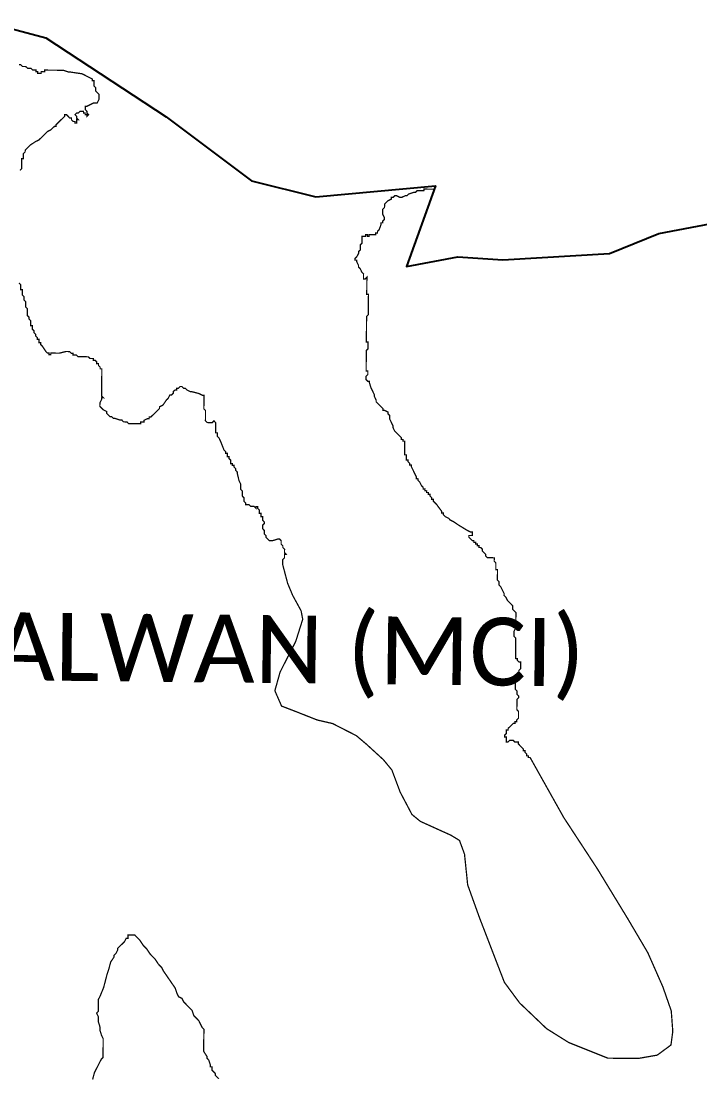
# Model space of a CAD drawing. Header units: metres. Extents: x 334693 to 340967, y 1773231 to 1777706.
# Drawn here: x 336305 to 337916, y 1775196 to 1777706 of the extents above; entities that cross this region are included whole.
import ezdxf

# ---------------------------------------------------------------- set-up
doc = ezdxf.new("R2010")
doc.units = ezdxf.units.M
for name, color, linetype in [('HAZARDS LINE', 1, 'Continuous'), ('village', 3, 'Continuous'), ('VILLAGE NAME', 250, 'Continuous')]:
    doc.layers.add(name, color=color, linetype=linetype)
doc.styles.get("Standard").update_dxf_attribs({"font": 'simplex.shx'})

msp = doc.modelspace()

# ---------------------------------------------------------------- linework, layer by layer
at = {"layer": 'HAZARDS LINE', "lineweight": 18, "const_width": 3}
for points in [[(336301.7, 1777351.1), (336305.8, 1777355.1), (336305.8, 1777359.2), (336305.9, 1777363.2), (336305.9, 1777367.3), (336305.9, 1777371.3), (336306, 1777375.4), (336306, 1777379.4), (336310, 1777379.4), (336310.1, 1777383.4), (336310.1, 1777387.5), (336310.1, 1777391.5), (336314.2, 1777395.5), (336314.3, 1777399.6), (336318.3, 1777403.6), (336322.4, 1777407.6), (336326.5, 1777411.6), (336338.7, 1777419.6), (336346.8, 1777423.6), (336350.9, 1777427.6), (336355, 1777431.6), (336359.1, 1777435.7), (336363.2, 1777439.7), (336367.2, 1777443.7), (336375.4, 1777447.7), (336379.4, 1777451.7), (336383.5, 1777455.7), (336387.6, 1777455.7), (336387.6, 1777459.7), (336391.7, 1777463.7), (336399.8, 1777471.8), (336403.9, 1777475.8), (336408, 1777479.8), (336408, 1777483.8), (336412.1, 1777483.8), (336420.1, 1777475.6), (336424.2, 1777475.6), (336424.1, 1777471.6), (336428.1, 1777467.5), (336432.2, 1777467.4), (336432.2, 1777463.4), (336436.2, 1777463.4), (336436.2, 1777467.4), (336436.3, 1777471.5), (336440.3, 1777471.4), (336436.3, 1777475.5), (336436.3, 1777479.6), (336432.3, 1777483.6), (336436.4, 1777487.7), (336440.5, 1777487.6), (336444.5, 1777491.6), (336448.6, 1777491.6), (336452.6, 1777491.6), (336452.6, 1777487.5), (336456.6, 1777487.5), (336456.6, 1777483.4), (336460.7, 1777483.4), (336460.6, 1777479.4), (336464.7, 1777483.4), (336460.7, 1777487.5), (336460.7, 1777491.5), (336456.7, 1777495.6), (336456.7, 1777499.6), (336456.8, 1777503.7), (336460.8, 1777503.6), (336477.1, 1777511.6), (336481.1, 1777511.6), (336485.2, 1777511.5), (336489.3, 1777519.6), (336489.3, 1777523.7), (336489.4, 1777527.7), (336489.4, 1777531.8), (336485.4, 1777535.8), (336481.4, 1777539.9), (336481.4, 1777544), (336481.4, 1777548), (336477.4, 1777552.1), (336477.4, 1777556.1), (336477.5, 1777560.2), (336477.5, 1777564.2), (336473.5, 1777564.3), (336473.5, 1777568.3), (336449.3, 1777580.7), (336421, 1777584.9), (336417, 1777585), (336404.9, 1777589.1), (336392.7, 1777589.2), (336384.6, 1777589.3), (336380.6, 1777589.3), (336376.5, 1777589.4), (336372.5, 1777589.4), (336368.4, 1777589.4), (336364.4, 1777589.5), (336360.3, 1777589.5), (336360.3, 1777585.4), (336356.2, 1777585.5), (336352.2, 1777585.5), (336352.2, 1777581.5), (336348.1, 1777581.5), (336344.1, 1777581.5), (336344.1, 1777585.6), (336340.1, 1777585.6), (336340.1, 1777589.6), (336336, 1777589.7), (336332, 1777589.7), (336328, 1777593.8), (336323.9, 1777593.8), (336319.9, 1777593.9), (336315.9, 1777597.9), (336311.8, 1777598), (336307.8, 1777598), (336303.8, 1777602.1), (336299.7, 1777602.1)], [(337285.1, 1777306.6), (337285, 1777306.6), (337280.9, 1777306.7), (337276.9, 1777306.7), (337272.8, 1777306.7), (337264.7, 1777306.8), (337260.7, 1777306.8), (337260.6, 1777302.8), (337256.6, 1777302.8), (337252.5, 1777302.9), (337244.5, 1777302.9), (337240.4, 1777298.9), (337236.3, 1777298.9), (337224.2, 1777295), (337220.1, 1777291), (337216, 1777291), (337207.9, 1777287), (337203.8, 1777287.1), (337195.8, 1777291.2), (337191.7, 1777291.2), (337187.7, 1777287.2), (337183.6, 1777287.2), (337183.6, 1777283.2), (337175.4, 1777279.2), (337171.4, 1777275.2), (337167.3, 1777271.2), (337167.3, 1777267.1), (337167.2, 1777263.1), (337163.1, 1777259.1), (337163.1, 1777251), (337163, 1777246.9), (337167, 1777238.8), (337167, 1777234.7), (337162.9, 1777230.7), (337162.9, 1777226.7), (337158.8, 1777226.7), (337158.8, 1777222.7), (337154.6, 1777210.5), (337150.6, 1777206.5), (337150.5, 1777202.5), (337146.5, 1777202.5), (337146.5, 1777198.5), (337142.4, 1777198.5), (337138.4, 1777198.5), (337134.3, 1777198.6), (337130.3, 1777198.6), (337130.2, 1777194.6), (337126.2, 1777194.6), (337126.2, 1777198.6), (337122.2, 1777198.7), (337122.1, 1777194.6), (337118.1, 1777194.7), (337114, 1777194.7), (337114, 1777190.6), (337114, 1777186.6), (337113.9, 1777182.5), (337113.9, 1777178.5), (337109.8, 1777174.5), (337109.8, 1777170.4), (337109.7, 1777162.3), (337105.6, 1777158.3), (337105.6, 1777154.3), (337101.5, 1777146.2), (337097.4, 1777142.2), (337097.4, 1777138.1), (337101.4, 1777138.1), (337101.4, 1777134.1), (337105.4, 1777125.9), (337105.4, 1777121.9), (337109.4, 1777117.8), (337113.3, 1777109.7), (337117.4, 1777105.6), (337117.3, 1777101.5), (337117.3, 1777097.5), (337117.3, 1777093.4), (337121.3, 1777093.4), (337125.4, 1777097.4), (337125.4, 1777093.4), (337125.3, 1777089.3), (337125.3, 1777085.3), (337125.3, 1777081.2), (337125.2, 1777077.2), (337125.2, 1777073.1), (337125.2, 1777069.1), (337125.1, 1777065), (337125.1, 1777061), (337125.1, 1777056.9), (337129.1, 1777056.9), (337129.1, 1777052.9), (337129, 1777048.8), (337129, 1777044.8), (337129, 1777040.7), (337128.9, 1777036.7), (337128.9, 1777032.6), (337128.9, 1777028.6), (337128.8, 1777024.5), (337128.8, 1777020.5), (337128.8, 1777016.4), (337128.7, 1777012.4), (337128.7, 1777008.3), (337124.6, 1777004.3), (337124.6, 1777000.3), (337124.6, 1776996.2), (337124.5, 1776992.2), (337124.5, 1776988.1), (337124.5, 1776984.1), (337124.4, 1776980), (337124.4, 1776976), (337124.4, 1776971.9), (337124.3, 1776967.9), (337124.3, 1776963.8), (337124.3, 1776959.8), (337124.2, 1776955.7), (337124.2, 1776951.7), (337124.2, 1776947.6), (337124.1, 1776943.6), (337128.2, 1776943.6), (337128.2, 1776939.5), (337128.1, 1776935.5), (337128.1, 1776931.4), (337128.1, 1776927.4), (337124, 1776923.4), (337123.9, 1776915.3), (337123.9, 1776911.2), (337123.8, 1776907.2), (337123.8, 1776903.1), (337123.8, 1776899.1), (337123.7, 1776895), (337123.7, 1776891), (337123.7, 1776886.9), (337123.6, 1776882.9), (337123.6, 1776878.8), (337123.6, 1776874.8), (337127.6, 1776874.7), (337127.6, 1776870.7), (337127.6, 1776866.7), (337123.5, 1776862.6), (337123.4, 1776858.6), (337123.4, 1776854.5), (337127.4, 1776850.5), (337131.5, 1776850.4), (337131.4, 1776846.4), (337135.4, 1776834.2), (337139.4, 1776826.1), (337143.3, 1776817.9), (337143.3, 1776813.9), (337147.3, 1776805.8), (337147.3, 1776801.7), (337151.3, 1776797.6), (337155.3, 1776793.6), (337159.3, 1776789.5), (337163.3, 1776785.4), (337163.3, 1776781.3), (337167.3, 1776781.3), (337175.4, 1776777.2), (337175.4, 1776773.1), (337179.4, 1776769.1), (337179.3, 1776765), (337179.3, 1776761), (337183.3, 1776752.8), (337187.3, 1776744.7), (337187.2, 1776740.7), (337191.2, 1776732.5), (337199.3, 1776724.4), (337203.3, 1776720.3), (337207.3, 1776716.2), (337207.3, 1776712.2), (337211.3, 1776712.1), (337211.3, 1776708.1), (337215.3, 1776708), (337215.3, 1776704), (337215.2, 1776695.9), (337215.1, 1776679.7), (337215, 1776675.7), (337219.1, 1776675.6), (337219.1, 1776671.6), (337219, 1776667.5), (337219, 1776663.5), (337223, 1776663.5), (337223, 1776659.4), (337227, 1776655.3), (337227, 1776651.3), (337231, 1776651.2), (337231, 1776647.2), (337235, 1776639.1), (337239, 1776630.9), (337243, 1776622.8), (337242.9, 1776618.8), (337247, 1776618.7), (337246.9, 1776614.7), (337250.9, 1776610.6), (337254.9, 1776602.5), (337258.9, 1776598.4), (337258.9, 1776594.3), (337263, 1776594.3), (337262.9, 1776590.3), (337267, 1776590.2), (337266.9, 1776586.2), (337271, 1776586.1), (337271, 1776582.1), (337275, 1776582.1), (337275, 1776578), (337279, 1776573.9), (337278.9, 1776569.9), (337283, 1776569.8), (337283, 1776565.8), (337287, 1776561.7), (337291, 1776557.6), (337303, 1776541.3), (337303, 1776537.3), (337307, 1776537.3), (337307, 1776533.2), (337311, 1776529.1), (337319.1, 1776525), (337323.1, 1776520.9), (337331.1, 1776516.8), (337343.2, 1776508.6), (337363.4, 1776496.3), (337371.4, 1776492.2), (337375.5, 1776492.2), (337375.4, 1776488.1), (337375.4, 1776484.1), (337371.3, 1776484.1), (337367.3, 1776484.1), (337367.3, 1776480.1), (337371.3, 1776476), (337375.3, 1776471.9), (337379.3, 1776471.9), (337379.3, 1776467.9), (337383.4, 1776467.8), (337383.3, 1776463.8), (337387.4, 1776463.7), (337387.3, 1776459.7), (337391.4, 1776459.7), (337391.4, 1776455.6), (337395.4, 1776455.6), (337399.4, 1776451.5), (337399.4, 1776447.4), (337403.4, 1776443.4), (337407.4, 1776439.3), (337407.4, 1776435.2), (337411.4, 1776431.2), (337415.4, 1776431.1), (337419.5, 1776431.1), (337423.5, 1776431.1), (337427.6, 1776431), (337427.6, 1776427), (337427.5, 1776422.9), (337431.5, 1776418.8), (337431.5, 1776414.8), (337431.5, 1776410.7), (337431.4, 1776402.7), (337435.4, 1776402.6), (337435.4, 1776398.6), (337435.4, 1776394.5), (337435.3, 1776390.5), (337435.3, 1776382.4), (337435.2, 1776378.3), (337439.3, 1776374.2), (337439.2, 1776370.2), (337439.2, 1776366.2), (337443.2, 1776362.1), (337447.2, 1776353.9), (337451.2, 1776345.8), (337451.1, 1776341.8), (337455.2, 1776337.7), (337459.1, 1776329.6), (337463.2, 1776325.5), (337471.2, 1776317.3), (337471.1, 1776309.2), (337475.1, 1776305.1), (337479.1, 1776301.1), (337479.1, 1776297), (337479, 1776288.9), (337479, 1776280.8), (337478.9, 1776272.7), (337478.9, 1776268.7), (337478.8, 1776264.6), (337474.7, 1776256.6), (337474.7, 1776252.5), (337474.7, 1776248.5), (337474.6, 1776244.4), (337478.6, 1776240.3), (337478.6, 1776236.3), (337478.6, 1776232.2), (337478.5, 1776228.2), (337478.4, 1776212), (337478.4, 1776207.9), (337478.3, 1776199.8), (337478.3, 1776195.8), (337478.3, 1776191.8), (337482.3, 1776191.7), (337482.3, 1776187.7), (337486.3, 1776183.6), (337490.3, 1776183.6), (337490.3, 1776179.5), (337490.3, 1776175.5), (337490.2, 1776171.4), (337490.2, 1776167.4), (337486.1, 1776163.3), (337486.1, 1776159.3), (337482, 1776155.3), (337481.9, 1776147.2), (337481.9, 1776143.1), (337477.8, 1776139.1), (337477.8, 1776135.1), (337477.8, 1776131), (337477.7, 1776127), (337477.7, 1776122.9), (337477.7, 1776118.9), (337481.7, 1776114.8), (337481.6, 1776110.8), (337481.6, 1776106.7), (337485.6, 1776102.6), (337485.6, 1776098.6), (337481.5, 1776094.6), (337481.5, 1776090.5), (337481.4, 1776086.5), (337481.4, 1776082.4), (337481.4, 1776078.4), (337481.3, 1776074.3), (337481.3, 1776070.3), (337485.3, 1776066.2), (337485.3, 1776062.1), (337485.3, 1776058.1), (337485.2, 1776054), (337485.2, 1776050), (337481.1, 1776046), (337481.1, 1776041.9), (337477, 1776042), (337477, 1776037.9), (337472.9, 1776038), (337464.8, 1776029.9), (337460.7, 1776025.9), (337460.7, 1776021.9), (337456.6, 1776021.9), (337456.6, 1776017.8), (337456.6, 1776013.8), (337452.5, 1776009.8), (337452.4, 1776005.7), (337456.5, 1776005.7), (337456.5, 1776001.7), (337456.4, 1775997.6), (337456.4, 1775993.6), (337460.4, 1775993.5), (337464.5, 1775997.5), (337468.6, 1775997.5), (337472.6, 1775997.5), (337476.6, 1775993.4), (337480.7, 1775993.4), (337484.7, 1775993.3), (337484.7, 1775989.3), (337492.7, 1775981.1), (337496.7, 1775977), (337496.7, 1775973), (337500.8, 1775973), (337500.7, 1775968.9), (337504.7, 1775964.8), (337504.7, 1775960.8), (337508.7, 1775960.7), (337508.7, 1775956.7), (337512.8, 1775956.7), (337592.6, 1775814.3), (337672.5, 1775692.2), (337744.4, 1775574.2), (337792.3, 1775492.9), (337828.1, 1775411.6), (337847.9, 1775354.8), (337851.5, 1775306.2), (337847.2, 1775273.8), (337814.6, 1775249.8), (337770, 1775242), (337697.2, 1775242.6), (337604.4, 1775279.8), (337552, 1775312.6), (337487.8, 1775373.9), (337451.7, 1775422.8), (337392.3, 1775577.1), (337364.6, 1775654.2), (337357.1, 1775727.2), (337345.2, 1775759.7), (337325.1, 1775772), (337252.5, 1775804.9), (337232.4, 1775821.3), (337204.5, 1775874.2), (337184.7, 1775927), (337164.6, 1775951.4), (337124.4, 1775988.2), (337100.3, 1776008.6), (337043.9, 1776037.4), (337007.5, 1776045.8), (336955.1, 1776066.5), (336922.8, 1776078.9), (336906.9, 1776115.4), (336919.4, 1776159.9), (336940, 1776200.2), (336956.4, 1776232.4), (336973, 1776284.9), (336969.2, 1776305.2), (336949.2, 1776341.8), (336937.3, 1776370.2), (336925.5, 1776414.9), (336925.6, 1776423), (336925.6, 1776427), (336929.7, 1776431), (336929.7, 1776435.1), (336929.8, 1776439.1), (336933.8, 1776439.1), (336929.8, 1776443.2), (336929.8, 1776447.2), (336929.9, 1776451.3), (336925.9, 1776455.4), (336925.9, 1776459.4), (336921.9, 1776463.5), (336921.9, 1776467.5), (336921.9, 1776471.6), (336917.9, 1776475.7), (336913.9, 1776475.7), (336901.7, 1776471.8), (336897.7, 1776471.8), (336893.6, 1776471.8), (336889.6, 1776475.9), (336885.6, 1776480), (336885.6, 1776484), (336881.6, 1776488.1), (336881.7, 1776496.2), (336877.7, 1776500.3), (336877.7, 1776504.3), (336877.7, 1776508.4), (336881.8, 1776512.4), (336881.8, 1776516.4), (336877.8, 1776520.5), (336877.8, 1776524.6), (336877.9, 1776528.6), (336873.8, 1776528.7), (336873.9, 1776532.7), (336873.9, 1776536.8), (336869.9, 1776536.8), (336869.9, 1776540.8), (336869.9, 1776544.9), (336865.9, 1776549), (336865.9, 1776553), (336861.9, 1776553), (336861.9, 1776549), (336857.8, 1776553.1), (336853.8, 1776553.1), (336849.7, 1776553.1), (336845.7, 1776557.2), (336841.7, 1776557.3), (336837.6, 1776557.3), (336837.7, 1776561.3), (336833.7, 1776565.4), (336833.7, 1776569.5), (336833.7, 1776573.5), (336829.7, 1776577.6), (336829.7, 1776581.6), (336829.8, 1776585.7), (336829.8, 1776589.7), (336825.8, 1776593.8), (336825.9, 1776601.9), (336825.9, 1776606), (336821.9, 1776614.1), (336818, 1776630.3), (336818, 1776634.4), (336814, 1776638.5), (336814, 1776642.5), (336810, 1776646.6), (336810.1, 1776650.6), (336806, 1776650.7), (336806.1, 1776654.7), (336802, 1776654.7), (336802, 1776658.8), (336802.1, 1776662.8), (336798.1, 1776666.9), (336798.1, 1776671), (336794, 1776671), (336794.1, 1776675), (336794.1, 1776679.1), (336790.1, 1776679.1), (336790.1, 1776683.2), (336786.1, 1776687.3), (336778.1, 1776707.6), (336774.2, 1776715.7), (336770.2, 1776719.8), (336770.2, 1776723.8), (336770.2, 1776727.9), (336766.2, 1776727.9), (336766.2, 1776732), (336766.3, 1776744.1), (336766.3, 1776748.1), (336766.4, 1776752.2), (336762.4, 1776756.3), (336758.3, 1776752.3), (336754.2, 1776752.3), (336750.2, 1776752.3), (336746.1, 1776752.4), (336742.1, 1776756.4), (336742.2, 1776760.5), (336742.2, 1776764.5), (336742.2, 1776768.6), (336742.2, 1776772.6), (336742.3, 1776776.7), (336742.3, 1776780.7), (336738.3, 1776784.8), (336738.3, 1776788.9), (336738.4, 1776792.9), (336738.4, 1776797), (336738.5, 1776809.1), (336738.5, 1776813.1), (336738.6, 1776817.2), (336734.5, 1776817.2), (336726.5, 1776821.3), (336710.3, 1776825.5), (336706.3, 1776825.6), (336698.2, 1776829.7), (336694.2, 1776833.8), (336690.1, 1776833.8), (336686.1, 1776837.9), (336682.1, 1776837.9), (336678, 1776833.9), (336673.9, 1776833.9), (336673.9, 1776829.9), (336669.9, 1776829.9), (336665.8, 1776825.9), (336665.7, 1776821.8), (336661.7, 1776817.8), (336657.6, 1776817.9), (336653.5, 1776809.8), (336649.4, 1776805.8), (336641.2, 1776793.7), (336633.1, 1776789.7), (336633.1, 1776785.7), (336629, 1776781.7), (336624.9, 1776777.6), (336620.8, 1776773.6), (336616.7, 1776769.6), (336612.7, 1776765.6), (336608.6, 1776765.6), (336608.6, 1776761.6), (336604.5, 1776761.6), (336596.4, 1776757.6), (336596.4, 1776753.6), (336592.3, 1776753.6), (336588.3, 1776753.6), (336588.2, 1776749.6), (336584.2, 1776749.6), (336580.2, 1776749.7), (336576.1, 1776749.7), (336572.1, 1776749.7), (336564, 1776749.8), (336559.9, 1776749.8), (336555.9, 1776753.9), (336551.9, 1776753.9), (336547.8, 1776754), (336543.8, 1776758.1), (336539.7, 1776758.1), (336527.6, 1776762.2), (336523.6, 1776762.3), (336519.6, 1776766.4), (336515.5, 1776766.4), (336511.5, 1776770.5), (336507.5, 1776774.6), (336507.5, 1776778.6), (336499.5, 1776782.7), (336495.5, 1776786.8), (336491.4, 1776790.9), (336491.5, 1776794.9), (336491.5, 1776799), (336495.6, 1776807), (336495.6, 1776811.1), (336499.7, 1776811), (336495.7, 1776815.1), (336495.7, 1776819.2), (336495.7, 1776823.2), (336495.8, 1776827.3), (336495.8, 1776831.3), (336495.8, 1776835.4), (336495.9, 1776839.4), (336495.9, 1776843.5), (336495.9, 1776847.5), (336496, 1776851.6), (336496, 1776855.6), (336496, 1776859.7), (336496.1, 1776863.7), (336496.1, 1776867.8), (336496.1, 1776871.8), (336496.2, 1776875.9), (336496.2, 1776879.9), (336492.2, 1776879.9), (336492.2, 1776884), (336488.2, 1776888.1), (336488.2, 1776892.1), (336484.2, 1776892.1), (336484.2, 1776896.2), (336480.2, 1776900.3), (336476.1, 1776900.3), (336476.2, 1776904.4), (336472.1, 1776904.4), (336468.1, 1776904.4), (336464.1, 1776908.5), (336460, 1776908.5), (336456, 1776908.6), (336447.9, 1776908.6), (336443.8, 1776908.7), (336439.8, 1776908.7), (336435.8, 1776912.8), (336431.7, 1776912.8), (336427.7, 1776912.8), (336427.7, 1776916.9), (336423.7, 1776916.9), (336419.6, 1776921), (336415.6, 1776921), (336411.5, 1776921.1), (336395.3, 1776917.2), (336391.3, 1776917.2), (336387.2, 1776917.2), (336383.2, 1776917.3), (336379.1, 1776917.3), (336375.1, 1776917.3), (336375, 1776913.3), (336371, 1776913.3), (336371, 1776917.4), (336367, 1776917.4), (336363, 1776921.5), (336355, 1776933.7), (336351, 1776937.8), (336351, 1776941.8), (336346.9, 1776941.8), (336347, 1776945.9), (336347, 1776949.9), (336343, 1776950), (336343, 1776954), (336339, 1776958.1), (336339, 1776962.2), (336335, 1776966.2), (336335, 1776970.3), (336331, 1776974.4), (336331.1, 1776978.4), (336331.1, 1776982.5), (336327, 1776982.5), (336327.1, 1776986.5), (336327.1, 1776990.6), (336327.1, 1776994.6), (336323.1, 1776998.7), (336323.2, 1777002.8), (336319.1, 1777006.8), (336319.2, 1777010.9), (336319.2, 1777014.9), (336319.2, 1777019), (336319.3, 1777023), (336315.3, 1777027.1), (336315.3, 1777031.2), (336315.3, 1777035.2), (336315.4, 1777039.3), (336311.3, 1777043.3), (336311.4, 1777047.4), (336311.4, 1777051.4), (336307.4, 1777055.5), (336307.4, 1777059.6), (336307.5, 1777063.6), (336307.5, 1777067.7), (336303.5, 1777067.7), (336303.5, 1777071.7), (336303.5, 1777075.8), (336303.5, 1777079.8), (336299.5, 1777083.9)], [(336474.3, 1775191.9), (336478.5, 1775208), (336486.7, 1775224.2), (336495, 1775240.3), (336499.1, 1775244.3), (336499.1, 1775248.4), (336499.2, 1775256.5), (336499.2, 1775264.6), (336499.3, 1775272.7), (336499.4, 1775280.7), (336499.4, 1775284.8), (336499.4, 1775288.8), (336495.4, 1775297), (336491.5, 1775309.2), (336491.6, 1775317.2), (336487.6, 1775329.4), (336487.6, 1775333.5), (336487.7, 1775341.6), (336483.7, 1775349.7), (336487.8, 1775353.7), (336487.9, 1775361.8), (336487.9, 1775365.9), (336487.9, 1775369.9), (336488, 1775382.1), (336492.1, 1775390.1), (336500.4, 1775410.3), (336508.8, 1775442.6), (336512.9, 1775454.7), (336517.1, 1775470.9), (336525.3, 1775483), (336525.3, 1775487), (336529.4, 1775491), (336533.5, 1775499.1), (336533.5, 1775503.1), (336537.6, 1775507.1), (336541.7, 1775511.2), (336545.8, 1775515.2), (336549.9, 1775519.2), (336554, 1775527.3), (336558, 1775527.2), (336558.1, 1775535.3), (336562.1, 1775535.3), (336566.2, 1775535.3), (336570.2, 1775535.2), (336574.3, 1775535.2), (336578.3, 1775531.1), (336582.3, 1775527), (336586.3, 1775522.9), (336594.3, 1775510.7), (336602.4, 1775502.6), (336610.4, 1775490.4), (336622.4, 1775478.1), (336630.4, 1775465.9), (336638.4, 1775457.7), (336642.4, 1775449.6), (336670.4, 1775408.9), (336674.4, 1775396.7), (336678.3, 1775388.6), (336686.4, 1775384.5), (336690.4, 1775376.4), (336710.4, 1775355.9), (336714.4, 1775343.8), (336722.4, 1775335.6), (336726.4, 1775331.5), (336730.4, 1775323.4), (336734.4, 1775315.3), (336738.4, 1775311.2), (336738.4, 1775307.1), (336738.4, 1775303.1), (336738.3, 1775295), (336738.2, 1775286.9), (336738.1, 1775274.8), (336738.1, 1775266.7), (336738, 1775262.6), (336738, 1775258.6), (336746, 1775246.3), (336746, 1775242.3), (336750, 1775238.2), (336753.9, 1775226), (336753.9, 1775222), (336757.9, 1775222), (336757.9, 1775217.9), (336757.9, 1775213.9), (336761.9, 1775209.8), (336765.9, 1775205.7), (336765.9, 1775201.7), (336769.9, 1775197.6), (336773.9, 1775193.5)]]:
    msp.add_lwpolyline(points, dxfattribs=at)
at = {"layer": 'village', "color": 3, "true_color": 0x00ff00}
msp.add_polyline3d([(336214.7, 1777705.8, 0), (336362.9, 1777666.1, 0), (336649.1, 1777478.2, 0), (336851.4, 1777326.8, 0), (337004, 1777288.3, 0), (337288, 1777314.6, 0), (337219, 1777122.7, 0), (337341.5, 1777145.9, 0), (337447.8, 1777138.9, 0), (337701.4, 1777154.2, 0), (337818, 1777201, 0), (337956.1, 1777227.5, 0)], dxfattribs=at)

# ---------------------------------------------------------------- texts
at = {"layer": 'VILLAGE NAME', "insert": (336026.4, 1776304.3), "char_height": 161.109, "attachment_point": 1, "rotation": 359.3742}
msp.add_mtext_dynamic_manual_height_columns('{\\fCalibri|b0|i0|c0|p34;MALWAN (MCI)}', width=1896.868, gutter_width=805.5, heights=[0], dxfattribs=at)

doc.saveas('drawing.dxf')
